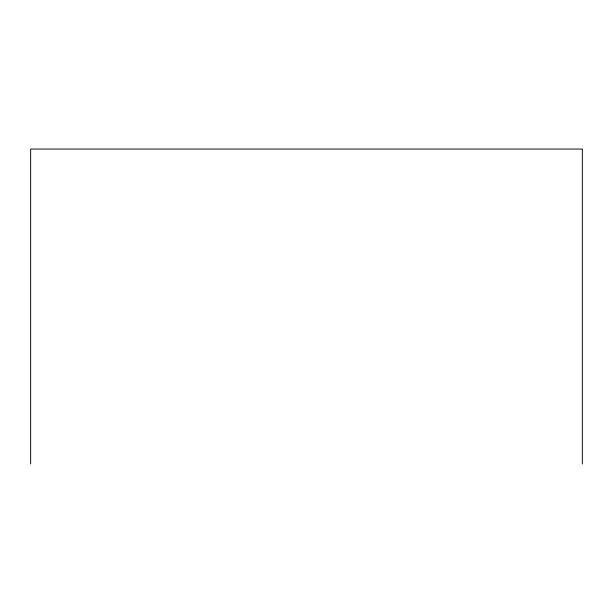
<?xml version="1.0" encoding="UTF-8"?>
<svg xmlns="http://www.w3.org/2000/svg" width="613" height="613" viewBox="0 0 613 613"><rect width="100%" height="100%" fill="white"/><g stroke="black" fill="none" stroke-linecap="round" stroke-linejoin="round"><path stroke-width="0.92" d="M582.35 463.941L582.35 149.059L30.65 149.059L30.65 463.941"/></g></svg>
